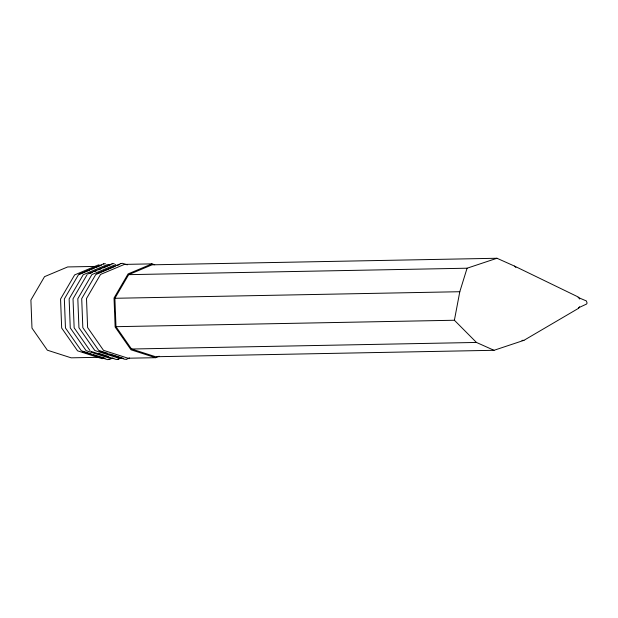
<?xml version="1.0" encoding="UTF-8"?>
<svg xmlns="http://www.w3.org/2000/svg" width="618" height="618" viewBox="0 0 618 618"><rect width="100%" height="100%" fill="white"/><g stroke="black" fill="none" stroke-linecap="round" stroke-linejoin="round"><path stroke-width="0.93" d="M579.568 306.767L578.742 308.189L523.917 340.348L494.014 350.298L476.455 342.449L454.392 320.248L459.8 291.719L467.077 268.212L496.972 258.262L514.531 266.111L578.309 297.034L579.707 299.042M87.092 274.686L73.024 298.803L74.145 327.795L90.019 350.591M494.014 350.298L155.605 356.74L131.534 349.015L115.983 326.683L114.886 298.285L128.668 274.655L152.059 264.821L496.972 258.262M578.479 307.818L586.521 304.079L587.1 303.09L586.405 300.966L578.077 297.42M103.43 263.94L105.462 263.739M112.105 263.77L114.145 263.569M120.788 263.608L122.41 263.314L127.308 264.844M82.418 351.572L107.524 359.63L109.564 359.429M91.101 351.403L116.207 359.46L118.239 359.259M79.112 274.153L103.824 263.77M89.911 270.02L78.409 274.848L64.349 298.973L65.462 327.965L81.344 350.754L91.348 353.967M91.68 269.278L94.33 268.158M96.099 267.416L101.406 265.184M87.795 273.99L112.507 263.6M89.749 273.565L92.399 272.453M94.168 271.711L96.817 270.599M98.586 269.85L101.244 268.737M103.013 267.996L110.089 265.022M115.759 264.558L91.881 274.593L77.814 298.71L78.934 327.71L94.809 350.499L119.374 358.386M96.787 273.689L121.182 263.438M115.226 266.343L95.775 274.516L81.707 298.641L82.827 327.633L98.702 350.421L107.802 353.341M116.995 265.601L119.653 264.489M154.709 264.743L151.974 263.871L128.096 273.905L114.029 298.023L115.149 327.015L131.024 349.811L155.597 357.691L159.135 356.207M103.894 357.969L102.124 358.71L77.551 350.823L61.676 328.034L60.556 299.042L74.623 274.925L98.501 264.89L100.325 265.47M109.162 359.599L113.032 357.969M117.845 359.429L121.329 357.969M126.922 359.097L129.525 358M126.52 359.267L124.882 359.297L99.784 351.24M110.97 264.651L107.076 264.728L83.198 274.755L69.131 298.88L70.251 327.872L86.126 350.661L110.699 358.548L113.812 358.486M151.974 263.871L124.442 264.396L100.556 274.431L86.497 298.548L87.609 327.54L103.492 350.336L128.057 358.216L155.597 357.691M95.751 266.404L67.656 266.945L44.527 276.663L30.9 300.031L31.981 328.112L47.362 350.197L71.163 357.83L98.324 357.312M128.668 274.655L467.077 268.212M114.886 298.285L459.8 291.719M115.983 326.683L454.392 320.248M521.986 340.379L523.917 340.348M131.534 349.015L476.455 342.449M109.625 353.929L123.268 358.309M98.208 353.218L108.22 356.431M93.171 354.554L104.998 358.347M514.531 266.111L515.875 267.455"/></g></svg>
